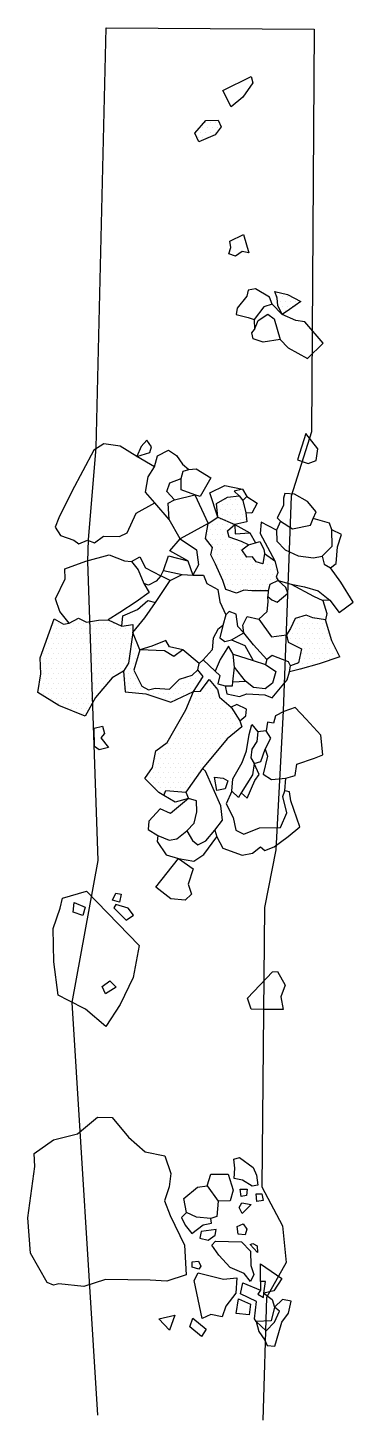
# Model space of a CAD drawing. Header units: metres. Extents: x 3.2 to 4.01, y -16.8 to -13.3.
import ezdxf

# ---------------------------------------------------------------- set-up
doc = ezdxf.new("R2010")
doc.units = ezdxf.units.M
doc.header["$LTSCALE"] = 25
doc.header["$MEASUREMENT"] = 0
doc.linetypes.add('STRICHPUNKTX2', pattern=[2, 1, -0.5, 0, -0.5])
doc.layers.get('0').update_dxf_attribs({"linetype": 'CONTINUOUS'})
for name, color, linetype in [('GRABUNGSGRENZE', 3, 'STRICHPUNKTX2'), ('STEINE', 4, 'CONTINUOUS'), ('STEINESCHRAFF', 4, 'CONTINUOUS')]:
    doc.layers.add(name, color=color, linetype=linetype)

# ---------------------------------------------------------------- blocks, each defined once
blk = doc.blocks.new('*X1')
at = {"color": 0}
for p, q in [((367.5, -1450), (367.5, -1450)), ((368.75, -1450), (368.75, -1450)), ((369.375, -1448.75), (369.375, -1448.75)), ((370, -1450), (370, -1450)), ((370.625, -1448.75), (370.625, -1448.75)), ((371.25, -1450), (371.25, -1450)), ((371.875, -1448.75), (371.875, -1448.75)), ((372.5, -1450), (372.5, -1450)), ((373.125, -1448.75), (373.125, -1448.75)), ((373.75, -1450), (373.75, -1450)), ((366.875, -1453.75), (366.875, -1453.75)), ((367.5, -1452.5), (367.5, -1452.5)), ((368.125, -1451.25), (368.125, -1451.25)), ((368.125, -1453.75), (368.125, -1453.75)), ((368.75, -1452.5), (368.75, -1452.5)), ((369.375, -1451.25), (369.375, -1451.25)), ((369.375, -1453.75), (369.375, -1453.75)), ((370, -1452.5), (370, -1452.5)), ((370.625, -1451.25), (370.625, -1451.25)), ((370.625, -1453.75), (370.625, -1453.75)), ((371.25, -1452.5), (371.25, -1452.5)), ((371.875, -1451.25), (371.875, -1451.25)), ((371.875, -1453.75), (371.875, -1453.75)), ((372.5, -1452.5), (372.5, -1452.5)), ((373.125, -1451.25), (373.125, -1451.25)), ((373.125, -1453.75), (373.125, -1453.75)), ((373.75, -1452.5), (373.75, -1452.5)), ((374.375, -1453.75), (374.375, -1453.75)), ((365, -1455), (365, -1455)), ((365, -1457.5), (365, -1457.5)), ((365.625, -1456.25), (365.625, -1456.25)), ((366.25, -1455), (366.25, -1455)), ((366.25, -1457.5), (366.25, -1457.5)), ((366.875, -1456.25), (366.875, -1456.25)), ((367.5, -1455), (367.5, -1455)), ((367.5, -1457.5), (367.5, -1457.5)), ((368.125, -1456.25), (368.125, -1456.25)), ((368.75, -1455), (368.75, -1455)), ((368.75, -1457.5), (368.75, -1457.5)), ((369.375, -1456.25), (369.375, -1456.25)), ((370, -1455), (370, -1455)), ((370, -1457.5), (370, -1457.5)), ((371.25, -1455), (371.25, -1455)), ((365.625, -1458.75), (365.625, -1458.75)), ((366.25, -1460), (366.25, -1460)), ((366.875, -1458.75), (366.875, -1458.75)), ((367.5, -1460), (367.5, -1460)), ((368.125, -1458.75), (368.125, -1458.75)), ((368.75, -1460), (368.75, -1460)), ((369.375, -1458.75), (369.375, -1458.75)), ((370, -1460), (370, -1460)), ((370.625, -1458.75), (370.625, -1458.75)), ((371.25, -1460), (371.25, -1460)), ((371.875, -1458.75), (371.875, -1458.75)), ((372.5, -1460), (372.5, -1460)), ((373.75, -1460), (373.75, -1460)), ((366.25, -1462.5), (366.25, -1462.5)), ((366.875, -1461.25), (366.875, -1461.25)), ((366.875, -1463.75), (366.875, -1463.75)), ((367.5, -1462.5), (367.5, -1462.5)), ((368.125, -1461.25), (368.125, -1461.25)), ((368.125, -1463.75), (368.125, -1463.75)), ((368.75, -1462.5), (368.75, -1462.5)), ((369.375, -1461.25), (369.375, -1461.25)), ((369.375, -1463.75), (369.375, -1463.75)), ((370, -1462.5), (370, -1462.5)), ((370.625, -1461.25), (370.625, -1461.25)), ((370.625, -1463.75), (370.625, -1463.75)), ((371.25, -1462.5), (371.25, -1462.5)), ((371.875, -1461.25), (371.875, -1461.25)), ((371.875, -1463.75), (371.875, -1463.75)), ((372.5, -1462.5), (372.5, -1462.5)), ((373.125, -1461.25), (373.125, -1461.25)), ((373.125, -1463.75), (373.125, -1463.75)), ((373.75, -1462.5), (373.75, -1462.5)), ((374.375, -1463.75), (374.375, -1463.75)), ((375.625, -1463.75), (375.625, -1463.75)), ((379.375, -1463.75), (379.375, -1463.75)), ((380.625, -1463.75), (380.625, -1463.75)), ((367.5, -1465), (367.5, -1465)), ((368.125, -1466.25), (368.125, -1466.25)), ((368.75, -1465), (368.75, -1465)), ((368.75, -1467.5), (368.75, -1467.5)), ((369.375, -1466.25), (369.375, -1466.25)), ((370, -1465), (370, -1465)), ((370, -1467.5), (370, -1467.5)), ((370.625, -1466.25), (370.625, -1466.25)), ((371.25, -1465), (371.25, -1465)), ((371.25, -1467.5), (371.25, -1467.5)), ((371.875, -1466.25), (371.875, -1466.25)), ((372.5, -1465), (372.5, -1465)), ((372.5, -1467.5), (372.5, -1467.5)), ((373.125, -1466.25), (373.125, -1466.25)), ((373.75, -1465), (373.75, -1465)), ((373.75, -1467.5), (373.75, -1467.5)), ((374.375, -1466.25), (374.375, -1466.25)), ((375, -1465), (375, -1465)), ((375, -1467.5), (375, -1467.5)), ((375.625, -1466.25), (375.625, -1466.25)), ((376.25, -1465), (376.25, -1465)), ((376.25, -1467.5), (376.25, -1467.5)), ((376.875, -1466.25), (376.875, -1466.25)), ((377.5, -1465), (377.5, -1465)), ((377.5, -1467.5), (377.5, -1467.5)), ((378.125, -1466.25), (378.125, -1466.25)), ((378.75, -1465), (378.75, -1465)), ((378.75, -1467.5), (378.75, -1467.5)), ((379.375, -1466.25), (379.375, -1466.25)), ((380, -1465), (380, -1465)), ((380, -1467.5), (380, -1467.5)), ((380.625, -1466.25), (380.625, -1466.25)), ((381.25, -1465), (381.25, -1465)), ((381.25, -1467.5), (381.25, -1467.5)), ((381.875, -1466.25), (381.875, -1466.25)), ((369.375, -1468.75), (369.375, -1468.75)), ((370, -1470), (370, -1470)), ((370.625, -1468.75), (370.625, -1468.75)), ((370.625, -1471.25), (370.625, -1471.25)), ((371.25, -1470), (371.25, -1470)), ((371.875, -1468.75), (371.875, -1468.75)), ((371.875, -1471.25), (371.875, -1471.25)), ((372.5, -1470), (372.5, -1470)), ((373.125, -1468.75), (373.125, -1468.75)), ((373.125, -1471.25), (373.125, -1471.25)), ((373.75, -1470), (373.75, -1470)), ((374.375, -1468.75), (374.375, -1468.75)), ((374.375, -1471.25), (374.375, -1471.25)), ((375, -1470), (375, -1470)), ((375.625, -1468.75), (375.625, -1468.75)), ((375.625, -1471.25), (375.625, -1471.25)), ((376.25, -1470), (376.25, -1470)), ((376.875, -1468.75), (376.875, -1468.75)), ((376.875, -1471.25), (376.875, -1471.25)), ((377.5, -1470), (377.5, -1470)), ((378.125, -1468.75), (378.125, -1468.75)), ((378.125, -1471.25), (378.125, -1471.25)), ((378.75, -1470), (378.75, -1470)), ((379.375, -1468.75), (379.375, -1468.75)), ((379.375, -1471.25), (379.375, -1471.25)), ((380, -1470), (380, -1470)), ((380.625, -1468.75), (380.625, -1468.75)), ((381.875, -1468.75), (381.875, -1468.75)), ((325.625, -1481.25), (325.625, -1481.25)), ((326.25, -1480), (326.25, -1480)), ((326.875, -1481.25), (326.875, -1481.25)), ((327.5, -1480), (327.5, -1480)), ((328.125, -1481.25), (328.125, -1481.25)), ((329.375, -1481.25), (329.375, -1481.25)), ((330, -1480), (330, -1480)), ((330.625, -1481.25), (330.625, -1481.25)), ((331.25, -1480), (331.25, -1480)), ((331.875, -1481.25), (331.875, -1481.25)), ((332.5, -1480), (332.5, -1480)), ((333.125, -1481.25), (333.125, -1481.25)), ((333.75, -1480), (333.75, -1480)), ((334.375, -1481.25), (334.375, -1481.25)), ((335, -1480), (335, -1480)), ((335.625, -1481.25), (335.625, -1481.25)), ((336.25, -1480), (336.25, -1480)), ((336.875, -1481.25), (336.875, -1481.25)), ((337.5, -1480), (337.5, -1480)), ((338.125, -1481.25), (338.125, -1481.25)), ((338.75, -1480), (338.75, -1480)), ((339.375, -1481.25), (339.375, -1481.25)), ((340, -1480), (340, -1480)), ((340.625, -1481.25), (340.625, -1481.25)), ((341.25, -1480), (341.25, -1480)), ((341.875, -1481.25), (341.875, -1481.25)), ((343.125, -1481.25), (343.125, -1481.25)), ((344.375, -1481.25), (344.375, -1481.25)), ((345.625, -1481.25), (345.625, -1481.25)), ((386.25, -1480), (386.25, -1480)), ((386.875, -1478.75), (386.875, -1478.75)), ((386.875, -1481.25), (386.875, -1481.25)), ((387.5, -1480), (387.5, -1480)), ((388.125, -1478.75), (388.125, -1478.75)), ((388.125, -1481.25), (388.125, -1481.25)), ((388.75, -1480), (388.75, -1480)), ((389.375, -1478.75), (389.375, -1478.75)), ((389.375, -1481.25), (389.375, -1481.25)), ((390, -1480), (390, -1480)), ((390.625, -1478.75), (390.625, -1478.75)), ((390.625, -1481.25), (390.625, -1481.25)), ((391.25, -1480), (391.25, -1480)), ((391.875, -1478.75), (391.875, -1478.75)), ((391.875, -1481.25), (391.875, -1481.25)), ((392.5, -1480), (392.5, -1480)), ((393.125, -1481.25), (393.125, -1481.25)), ((393.75, -1480), (393.75, -1480)), ((394.375, -1481.25), (394.375, -1481.25)), ((325, -1482.5), (325, -1482.5)), ((325, -1485), (325, -1485)), ((325.625, -1483.75), (325.625, -1483.75)), ((326.25, -1482.5), (326.25, -1482.5)), ((326.25, -1485), (326.25, -1485)), ((326.875, -1483.75), (326.875, -1483.75)), ((327.5, -1482.5), (327.5, -1482.5)), ((327.5, -1485), (327.5, -1485)), ((328.125, -1483.75), (328.125, -1483.75)), ((328.75, -1482.5), (328.75, -1482.5)), ((328.75, -1485), (328.75, -1485)), ((329.375, -1483.75), (329.375, -1483.75)), ((330, -1482.5), (330, -1482.5)), ((330, -1485), (330, -1485)), ((330.625, -1483.75), (330.625, -1483.75)), ((331.25, -1482.5), (331.25, -1482.5)), ((331.25, -1485), (331.25, -1485)), ((331.875, -1483.75), (331.875, -1483.75)), ((332.5, -1482.5), (332.5, -1482.5)), ((332.5, -1485), (332.5, -1485)), ((333.125, -1483.75), (333.125, -1483.75)), ((333.75, -1482.5), (333.75, -1482.5)), ((333.75, -1485), (333.75, -1485)), ((334.375, -1483.75), (334.375, -1483.75)), ((335, -1482.5), (335, -1482.5)), ((335, -1485), (335, -1485)), ((335.625, -1483.75), (335.625, -1483.75)), ((336.25, -1482.5), (336.25, -1482.5)), ((336.25, -1485), (336.25, -1485)), ((336.875, -1483.75), (336.875, -1483.75)), ((337.5, -1482.5), (337.5, -1482.5)), ((337.5, -1485), (337.5, -1485)), ((338.125, -1483.75), (338.125, -1483.75)), ((338.75, -1482.5), (338.75, -1482.5)), ((338.75, -1485), (338.75, -1485)), ((339.375, -1483.75), (339.375, -1483.75)), ((340, -1482.5), (340, -1482.5)), ((340, -1485), (340, -1485)), ((340.625, -1483.75), (340.625, -1483.75)), ((341.25, -1482.5), (341.25, -1482.5)), ((341.25, -1485), (341.25, -1485)), ((341.875, -1483.75), (341.875, -1483.75)), ((342.5, -1482.5), (342.5, -1482.5)), ((342.5, -1485), (342.5, -1485)), ((343.125, -1483.75), (343.125, -1483.75)), ((343.75, -1482.5), (343.75, -1482.5)), ((343.75, -1485), (343.75, -1485)), ((344.375, -1483.75), (344.375, -1483.75)), ((345, -1482.5), (345, -1482.5)), ((345, -1485), (345, -1485)), ((345.625, -1483.75), (345.625, -1483.75)), ((346.25, -1485), (346.25, -1485)), ((385, -1482.5), (385, -1482.5)), ((385.625, -1483.75), (385.625, -1483.75)), ((386.25, -1482.5), (386.25, -1482.5)), ((386.25, -1485), (386.25, -1485)), ((386.875, -1483.75), (386.875, -1483.75)), ((387.5, -1482.5), (387.5, -1482.5)), ((387.5, -1485), (387.5, -1485)), ((388.125, -1483.75), (388.125, -1483.75)), ((388.75, -1482.5), (388.75, -1482.5)), ((388.75, -1485), (388.75, -1485)), ((389.375, -1483.75), (389.375, -1483.75)), ((390, -1482.5), (390, -1482.5)), ((390, -1485), (390, -1485)), ((390.625, -1483.75), (390.625, -1483.75)), ((391.25, -1482.5), (391.25, -1482.5)), ((391.25, -1485), (391.25, -1485)), ((391.875, -1483.75), (391.875, -1483.75)), ((392.5, -1482.5), (392.5, -1482.5)), ((392.5, -1485), (392.5, -1485)), ((393.125, -1483.75), (393.125, -1483.75)), ((393.75, -1482.5), (393.75, -1482.5)), ((393.75, -1485), (393.75, -1485)), ((394.375, -1483.75), (394.375, -1483.75)), ((395, -1482.5), (395, -1482.5)), ((395, -1485), (395, -1485)), ((395.625, -1483.75), (395.625, -1483.75)), ((396.25, -1485), (396.25, -1485)), ((323.125, -1488.75), (323.125, -1488.75)), ((323.75, -1487.5), (323.75, -1487.5)), ((324.375, -1486.25), (324.375, -1486.25)), ((324.375, -1488.75), (324.375, -1488.75)), ((325, -1487.5), (325, -1487.5)), ((325.625, -1486.25), (325.625, -1486.25)), ((325.625, -1488.75), (325.625, -1488.75)), ((326.25, -1487.5), (326.25, -1487.5)), ((326.875, -1486.25), (326.875, -1486.25)), ((326.875, -1488.75), (326.875, -1488.75)), ((327.5, -1487.5), (327.5, -1487.5)), ((328.125, -1486.25), (328.125, -1486.25)), ((328.125, -1488.75), (328.125, -1488.75)), ((328.75, -1487.5), (328.75, -1487.5)), ((329.375, -1486.25), (329.375, -1486.25)), ((329.375, -1488.75), (329.375, -1488.75)), ((330, -1487.5), (330, -1487.5)), ((330.625, -1486.25), (330.625, -1486.25)), ((330.625, -1488.75), (330.625, -1488.75)), ((331.25, -1487.5), (331.25, -1487.5)), ((331.875, -1486.25), (331.875, -1486.25)), ((331.875, -1488.75), (331.875, -1488.75)), ((332.5, -1487.5), (332.5, -1487.5)), ((333.125, -1486.25), (333.125, -1486.25)), ((333.125, -1488.75), (333.125, -1488.75)), ((333.75, -1487.5), (333.75, -1487.5)), ((334.375, -1486.25), (334.375, -1486.25)), ((334.375, -1488.75), (334.375, -1488.75)), ((335, -1487.5), (335, -1487.5)), ((335.625, -1486.25), (335.625, -1486.25)), ((335.625, -1488.75), (335.625, -1488.75)), ((336.25, -1487.5), (336.25, -1487.5)), ((336.875, -1486.25), (336.875, -1486.25)), ((336.875, -1488.75), (336.875, -1488.75)), ((337.5, -1487.5), (337.5, -1487.5)), ((338.125, -1486.25), (338.125, -1486.25)), ((338.125, -1488.75), (338.125, -1488.75)), ((338.75, -1487.5), (338.75, -1487.5)), ((339.375, -1486.25), (339.375, -1486.25)), ((339.375, -1488.75), (339.375, -1488.75)), ((340, -1487.5), (340, -1487.5)), ((340.625, -1486.25), (340.625, -1486.25)), ((340.625, -1488.75), (340.625, -1488.75)), ((341.25, -1487.5), (341.25, -1487.5)), ((341.875, -1486.25), (341.875, -1486.25)), ((341.875, -1488.75), (341.875, -1488.75)), ((342.5, -1487.5), (342.5, -1487.5)), ((343.125, -1486.25), (343.125, -1486.25)), ((343.125, -1488.75), (343.125, -1488.75)), ((343.75, -1487.5), (343.75, -1487.5)), ((344.375, -1486.25), (344.375, -1486.25)), ((344.375, -1488.75), (344.375, -1488.75)), ((345, -1487.5), (345, -1487.5)), ((345.625, -1486.25), (345.625, -1486.25)), ((345.625, -1488.75), (345.625, -1488.75)), ((346.25, -1487.5), (346.25, -1487.5)), ((346.875, -1486.25), (346.875, -1486.25)), ((346.875, -1488.75), (346.875, -1488.75)), ((347.5, -1487.5), (347.5, -1487.5)), ((388.125, -1488.75), (388.125, -1488.75)), ((388.75, -1487.5), (388.75, -1487.5)), ((389.375, -1486.25), (389.375, -1486.25)), ((389.375, -1488.75), (389.375, -1488.75)), ((390, -1487.5), (390, -1487.5)), ((390.625, -1486.25), (390.625, -1486.25)), ((390.625, -1488.75), (390.625, -1488.75)), ((391.25, -1487.5), (391.25, -1487.5)), ((391.875, -1486.25), (391.875, -1486.25)), ((391.875, -1488.75), (391.875, -1488.75)), ((392.5, -1487.5), (392.5, -1487.5)), ((393.125, -1486.25), (393.125, -1486.25)), ((393.125, -1488.75), (393.125, -1488.75)), ((393.75, -1487.5), (393.75, -1487.5)), ((394.375, -1486.25), (394.375, -1486.25)), ((394.375, -1488.75), (394.375, -1488.75)), ((395, -1487.5), (395, -1487.5)), ((395.625, -1486.25), (395.625, -1486.25)), ((395.625, -1488.75), (395.625, -1488.75)), ((396.25, -1487.5), (396.25, -1487.5)), ((396.875, -1486.25), (396.875, -1486.25)), ((397.5, -1487.5), (397.5, -1487.5)), ((323.125, -1491.25), (323.125, -1491.25)), ((323.75, -1490), (323.75, -1490)), ((323.75, -1492.5), (323.75, -1492.5)), ((324.375, -1491.25), (324.375, -1491.25)), ((325, -1490), (325, -1490)), ((325, -1492.5), (325, -1492.5)), ((325.625, -1491.25), (325.625, -1491.25)), ((326.25, -1490), (326.25, -1490)), ((326.25, -1492.5), (326.25, -1492.5)), ((326.875, -1491.25), (326.875, -1491.25)), ((327.5, -1490), (327.5, -1490)), ((327.5, -1492.5), (327.5, -1492.5)), ((328.125, -1491.25), (328.125, -1491.25)), ((328.75, -1490), (328.75, -1490)), ((328.75, -1492.5), (328.75, -1492.5)), ((329.375, -1491.25), (329.375, -1491.25)), ((330, -1490), (330, -1490)), ((330, -1492.5), (330, -1492.5)), ((330.625, -1491.25), (330.625, -1491.25)), ((331.25, -1490), (331.25, -1490)), ((331.25, -1492.5), (331.25, -1492.5)), ((331.875, -1491.25), (331.875, -1491.25)), ((332.5, -1490), (332.5, -1490)), ((332.5, -1492.5), (332.5, -1492.5)), ((333.125, -1491.25), (333.125, -1491.25)), ((333.75, -1490), (333.75, -1490)), ((333.75, -1492.5), (333.75, -1492.5)), ((334.375, -1491.25), (334.375, -1491.25)), ((335, -1490), (335, -1490)), ((335, -1492.5), (335, -1492.5)), ((335.625, -1491.25), (335.625, -1491.25)), ((336.25, -1490), (336.25, -1490)), ((336.25, -1492.5), (336.25, -1492.5)), ((336.875, -1491.25), (336.875, -1491.25)), ((337.5, -1490), (337.5, -1490)), ((337.5, -1492.5), (337.5, -1492.5)), ((338.125, -1491.25), (338.125, -1491.25)), ((338.75, -1490), (338.75, -1490)), ((338.75, -1492.5), (338.75, -1492.5)), ((339.375, -1491.25), (339.375, -1491.25)), ((340, -1490), (340, -1490)), ((340, -1492.5), (340, -1492.5)), ((340.625, -1491.25), (340.625, -1491.25)), ((341.25, -1490), (341.25, -1490)), ((341.25, -1492.5), (341.25, -1492.5)), ((341.875, -1491.25), (341.875, -1491.25)), ((342.5, -1490), (342.5, -1490)), ((342.5, -1492.5), (342.5, -1492.5)), ((343.125, -1491.25), (343.125, -1491.25)), ((343.75, -1490), (343.75, -1490)), ((344.375, -1491.25), (344.375, -1491.25)), ((345, -1490), (345, -1490)), ((345, -1492.5), (345, -1492.5)), ((345.625, -1491.25), (345.625, -1491.25)), ((346.25, -1490), (346.25, -1490)), ((346.25, -1492.5), (346.25, -1492.5)), ((362.5, -1492.5), (362.5, -1492.5)), ((386.875, -1491.25), (386.875, -1491.25)), ((387.5, -1490), (387.5, -1490)), ((388.125, -1491.25), (388.125, -1491.25)), ((388.75, -1490), (388.75, -1490)), ((390, -1490), (390, -1490)), ((391.25, -1490), (391.25, -1490)), ((392.5, -1490), (392.5, -1490)), ((323.125, -1493.75), (323.125, -1493.75)), ((323.75, -1495), (323.75, -1495)), ((324.375, -1493.75), (324.375, -1493.75)), ((325, -1495), (325, -1495)), ((325.625, -1493.75), (325.625, -1493.75)), ((326.25, -1495), (326.25, -1495)), ((326.875, -1493.75), (326.875, -1493.75)), ((327.5, -1495), (327.5, -1495)), ((328.125, -1493.75), (328.125, -1493.75)), ((328.75, -1495), (328.75, -1495)), ((329.375, -1493.75), (329.375, -1493.75)), ((330, -1495), (330, -1495)), ((330.625, -1493.75), (330.625, -1493.75)), ((331.25, -1495), (331.25, -1495)), ((331.875, -1493.75), (331.875, -1493.75)), ((332.5, -1495), (332.5, -1495)), ((333.125, -1493.75), (333.125, -1493.75)), ((333.75, -1495), (333.75, -1495)), ((334.375, -1493.75), (334.375, -1493.75)), ((335, -1495), (335, -1495)), ((335.625, -1493.75), (335.625, -1493.75)), ((336.25, -1495), (336.25, -1495)), ((336.875, -1493.75), (336.875, -1493.75)), ((337.5, -1495), (337.5, -1495)), ((338.125, -1493.75), (338.125, -1493.75)), ((338.75, -1495), (338.75, -1495)), ((339.375, -1493.75), (339.375, -1493.75)), ((340.625, -1493.75), (340.625, -1493.75)), ((344.375, -1493.75), (344.375, -1493.75)), ((345, -1495), (345, -1495)), ((345.625, -1493.75), (345.625, -1493.75)), ((346.25, -1495), (346.25, -1495)), ((346.875, -1493.75), (346.875, -1493.75)), ((347.5, -1495), (347.5, -1495)), ((357.5, -1495), (357.5, -1495)), ((358.75, -1495), (358.75, -1495)), ((359.375, -1493.75), (359.375, -1493.75)), ((360, -1495), (360, -1495)), ((360.625, -1493.75), (360.625, -1493.75)), ((361.25, -1495), (361.25, -1495)), ((361.875, -1493.75), (361.875, -1493.75)), ((362.5, -1495), (362.5, -1495)), ((363.125, -1493.75), (363.125, -1493.75)), ((365, -1495), (365, -1495)), ((323.125, -1496.25), (323.125, -1496.25)), ((323.75, -1497.5), (323.75, -1497.5)), ((324.375, -1496.25), (324.375, -1496.25)), ((325, -1497.5), (325, -1497.5)), ((325.625, -1496.25), (325.625, -1496.25)), ((325.625, -1498.75), (325.625, -1498.75)), ((326.25, -1497.5), (326.25, -1497.5)), ((326.875, -1496.25), (326.875, -1496.25)), ((326.875, -1498.75), (326.875, -1498.75)), ((327.5, -1497.5), (327.5, -1497.5)), ((328.125, -1496.25), (328.125, -1496.25)), ((328.125, -1498.75), (328.125, -1498.75)), ((328.75, -1497.5), (328.75, -1497.5)), ((329.375, -1496.25), (329.375, -1496.25)), ((329.375, -1498.75), (329.375, -1498.75)), ((330, -1497.5), (330, -1497.5)), ((330.625, -1496.25), (330.625, -1496.25)), ((330.625, -1498.75), (330.625, -1498.75)), ((331.25, -1497.5), (331.25, -1497.5)), ((331.875, -1496.25), (331.875, -1496.25)), ((331.875, -1498.75), (331.875, -1498.75)), ((332.5, -1497.5), (332.5, -1497.5)), ((333.125, -1496.25), (333.125, -1496.25)), ((333.125, -1498.75), (333.125, -1498.75)), ((333.75, -1497.5), (333.75, -1497.5)), ((334.375, -1496.25), (334.375, -1496.25)), ((334.375, -1498.75), (334.375, -1498.75)), ((335, -1497.5), (335, -1497.5)), ((335.625, -1496.25), (335.625, -1496.25)), ((335.625, -1498.75), (335.625, -1498.75)), ((336.25, -1497.5), (336.25, -1497.5)), ((336.875, -1496.25), (336.875, -1496.25)), ((337.5, -1497.5), (337.5, -1497.5)), ((338.125, -1496.25), (338.125, -1496.25)), ((344.375, -1496.25), (344.375, -1496.25)), ((345.625, -1496.25), (345.625, -1496.25)), ((346.875, -1496.25), (346.875, -1496.25)), ((348.125, -1496.25), (348.125, -1496.25)), ((348.75, -1497.5), (348.75, -1497.5)), ((349.375, -1496.25), (349.375, -1496.25)), ((350, -1497.5), (350, -1497.5)), ((351.25, -1497.5), (351.25, -1497.5)), ((351.875, -1496.25), (351.875, -1496.25)), ((352.5, -1497.5), (352.5, -1497.5)), ((353.125, -1498.75), (353.125, -1498.75)), ((353.75, -1497.5), (353.75, -1497.5)), ((354.375, -1498.75), (354.375, -1498.75)), ((355, -1497.5), (355, -1497.5)), ((355.625, -1496.25), (355.625, -1496.25)), ((355.625, -1498.75), (355.625, -1498.75)), ((356.25, -1497.5), (356.25, -1497.5)), ((356.875, -1496.25), (356.875, -1496.25)), ((356.875, -1498.75), (356.875, -1498.75)), ((357.5, -1497.5), (357.5, -1497.5)), ((358.125, -1496.25), (358.125, -1496.25)), ((358.75, -1497.5), (358.75, -1497.5)), ((359.375, -1496.25), (359.375, -1496.25)), ((360, -1497.5), (360, -1497.5)), ((360.625, -1496.25), (360.625, -1496.25)), ((360.625, -1498.75), (360.625, -1498.75)), ((361.25, -1497.5), (361.25, -1497.5)), ((361.875, -1498.75), (361.875, -1498.75)), ((362.5, -1497.5), (362.5, -1497.5)), ((363.125, -1498.75), (363.125, -1498.75)), ((363.75, -1497.5), (363.75, -1497.5)), ((364.375, -1496.25), (364.375, -1496.25)), ((364.375, -1498.75), (364.375, -1498.75)), ((365, -1497.5), (365, -1497.5)), ((365.625, -1496.25), (365.625, -1496.25)), ((365.625, -1498.75), (365.625, -1498.75)), ((366.25, -1497.5), (366.25, -1497.5)), ((366.875, -1496.25), (366.875, -1496.25)), ((366.875, -1498.75), (366.875, -1498.75)), ((367.5, -1497.5), (367.5, -1497.5)), ((368.125, -1498.75), (368.125, -1498.75)), ((327.5, -1500), (327.5, -1500)), ((328.75, -1500), (328.75, -1500)), ((329.375, -1501.25), (329.375, -1501.25)), ((330, -1500), (330, -1500)), ((330.625, -1501.25), (330.625, -1501.25)), ((331.25, -1500), (331.25, -1500)), ((331.875, -1501.25), (331.875, -1501.25)), ((332.5, -1500), (332.5, -1500)), ((332.5, -1502.5), (332.5, -1502.5)), ((333.125, -1501.25), (333.125, -1501.25)), ((333.75, -1500), (333.75, -1500)), ((333.75, -1502.5), (333.75, -1502.5)), ((334.375, -1501.25), (334.375, -1501.25)), ((335, -1500), (335, -1500)), ((360, -1502.5), (360, -1502.5)), ((360.625, -1501.25), (360.625, -1501.25)), ((361.25, -1500), (361.25, -1500)), ((361.25, -1502.5), (361.25, -1502.5)), ((361.875, -1501.25), (361.875, -1501.25)), ((362.5, -1500), (362.5, -1500)), ((362.5, -1502.5), (362.5, -1502.5)), ((363.125, -1501.25), (363.125, -1501.25)), ((363.75, -1500), (363.75, -1500)), ((363.75, -1502.5), (363.75, -1502.5)), ((364.375, -1501.25), (364.375, -1501.25)), ((365, -1500), (365, -1500)), ((365, -1502.5), (365, -1502.5)), ((365.625, -1501.25), (365.625, -1501.25)), ((366.25, -1500), (366.25, -1500)), ((366.25, -1502.5), (366.25, -1502.5)), ((366.875, -1501.25), (366.875, -1501.25)), ((367.5, -1500), (367.5, -1500)), ((367.5, -1502.5), (367.5, -1502.5)), ((368.125, -1501.25), (368.125, -1501.25)), ((368.75, -1500), (368.75, -1500)), ((368.75, -1502.5), (368.75, -1502.5)), ((369.375, -1501.25), (369.375, -1501.25)), ((370, -1502.5), (370, -1502.5)), ((370.625, -1501.25), (370.625, -1501.25)), ((371.25, -1502.5), (371.25, -1502.5)), ((356.875, -1506.25), (356.875, -1506.25)), ((358.125, -1506.25), (358.125, -1506.25)), ((358.75, -1505), (358.75, -1505)), ((359.375, -1503.75), (359.375, -1503.75)), ((359.375, -1506.25), (359.375, -1506.25)), ((360, -1505), (360, -1505)), ((360.625, -1503.75), (360.625, -1503.75)), ((360.625, -1506.25), (360.625, -1506.25)), ((361.25, -1505), (361.25, -1505)), ((361.875, -1503.75), (361.875, -1503.75)), ((361.875, -1506.25), (361.875, -1506.25)), ((362.5, -1505), (362.5, -1505)), ((363.125, -1503.75), (363.125, -1503.75)), ((363.125, -1506.25), (363.125, -1506.25)), ((363.75, -1505), (363.75, -1505)), ((364.375, -1503.75), (364.375, -1503.75)), ((364.375, -1506.25), (364.375, -1506.25)), ((365, -1505), (365, -1505)), ((365.625, -1503.75), (365.625, -1503.75)), ((365.625, -1506.25), (365.625, -1506.25)), ((366.25, -1505), (366.25, -1505)), ((366.875, -1503.75), (366.875, -1503.75)), ((366.875, -1506.25), (366.875, -1506.25)), ((367.5, -1505), (367.5, -1505)), ((368.125, -1503.75), (368.125, -1503.75)), ((368.125, -1506.25), (368.125, -1506.25)), ((368.75, -1505), (368.75, -1505)), ((369.375, -1503.75), (369.375, -1503.75)), ((369.375, -1506.25), (369.375, -1506.25)), ((370, -1505), (370, -1505)), ((370.625, -1503.75), (370.625, -1503.75)), ((370.625, -1506.25), (370.625, -1506.25)), ((371.25, -1505), (371.25, -1505)), ((371.875, -1503.75), (371.875, -1503.75)), ((371.875, -1506.25), (371.875, -1506.25)), ((372.5, -1505), (372.5, -1505)), ((355, -1510), (355, -1510)), ((355.625, -1508.75), (355.625, -1508.75)), ((356.25, -1507.5), (356.25, -1507.5)), ((356.25, -1510), (356.25, -1510)), ((356.875, -1508.75), (356.875, -1508.75)), ((357.5, -1507.5), (357.5, -1507.5)), ((357.5, -1510), (357.5, -1510)), ((358.125, -1508.75), (358.125, -1508.75)), ((358.75, -1507.5), (358.75, -1507.5)), ((358.75, -1510), (358.75, -1510)), ((359.375, -1508.75), (359.375, -1508.75)), ((360, -1507.5), (360, -1507.5)), ((360, -1510), (360, -1510)), ((360.625, -1508.75), (360.625, -1508.75)), ((361.25, -1507.5), (361.25, -1507.5)), ((361.25, -1510), (361.25, -1510)), ((361.875, -1508.75), (361.875, -1508.75)), ((362.5, -1507.5), (362.5, -1507.5)), ((362.5, -1510), (362.5, -1510)), ((363.125, -1508.75), (363.125, -1508.75)), ((363.75, -1507.5), (363.75, -1507.5)), ((363.75, -1510), (363.75, -1510)), ((364.375, -1508.75), (364.375, -1508.75)), ((365, -1507.5), (365, -1507.5)), ((365, -1510), (365, -1510)), ((365.625, -1508.75), (365.625, -1508.75)), ((366.25, -1507.5), (366.25, -1507.5)), ((366.25, -1510), (366.25, -1510)), ((366.875, -1508.75), (366.875, -1508.75)), ((367.5, -1507.5), (367.5, -1507.5)), ((367.5, -1510), (367.5, -1510)), ((368.125, -1508.75), (368.125, -1508.75)), ((368.75, -1507.5), (368.75, -1507.5)), ((368.75, -1510), (368.75, -1510)), ((369.375, -1508.75), (369.375, -1508.75)), ((370, -1507.5), (370, -1507.5)), ((371.25, -1507.5), (371.25, -1507.5)), ((352.5, -1512.5), (352.5, -1512.5)), ((353.125, -1511.25), (353.125, -1511.25)), ((353.75, -1512.5), (353.75, -1512.5)), ((354.375, -1511.25), (354.375, -1511.25)), ((355, -1512.5), (355, -1512.5)), ((355.625, -1511.25), (355.625, -1511.25)), ((356.25, -1512.5), (356.25, -1512.5)), ((356.875, -1511.25), (356.875, -1511.25)), ((357.5, -1512.5), (357.5, -1512.5)), ((358.125, -1511.25), (358.125, -1511.25)), ((358.75, -1512.5), (358.75, -1512.5)), ((359.375, -1511.25), (359.375, -1511.25)), ((360, -1512.5), (360, -1512.5)), ((360.625, -1511.25), (360.625, -1511.25)), ((361.25, -1512.5), (361.25, -1512.5)), ((361.875, -1511.25), (361.875, -1511.25)), ((362.5, -1512.5), (362.5, -1512.5)), ((363.125, -1511.25), (363.125, -1511.25)), ((363.75, -1512.5), (363.75, -1512.5)), ((364.375, -1511.25), (364.375, -1511.25)), ((365, -1512.5), (365, -1512.5)), ((365.625, -1511.25), (365.625, -1511.25)), ((366.25, -1512.5), (366.25, -1512.5)), ((366.875, -1511.25), (366.875, -1511.25)), ((351.875, -1513.75), (351.875, -1513.75)), ((351.875, -1516.25), (351.875, -1516.25)), ((352.5, -1515), (352.5, -1515)), ((353.125, -1513.75), (353.125, -1513.75)), ((353.125, -1516.25), (353.125, -1516.25)), ((353.75, -1515), (353.75, -1515)), ((354.375, -1513.75), (354.375, -1513.75)), ((354.375, -1516.25), (354.375, -1516.25)), ((355, -1515), (355, -1515)), ((355.625, -1513.75), (355.625, -1513.75)), ((355.625, -1516.25), (355.625, -1516.25)), ((356.25, -1515), (356.25, -1515)), ((356.875, -1513.75), (356.875, -1513.75)), ((356.875, -1516.25), (356.875, -1516.25)), ((357.5, -1515), (357.5, -1515)), ((358.125, -1513.75), (358.125, -1513.75)), ((358.125, -1516.25), (358.125, -1516.25)), ((358.75, -1515), (358.75, -1515)), ((359.375, -1513.75), (359.375, -1513.75)), ((359.375, -1516.25), (359.375, -1516.25)), ((360, -1515), (360, -1515)), ((360.625, -1513.75), (360.625, -1513.75)), ((360.625, -1516.25), (360.625, -1516.25)), ((361.25, -1515), (361.25, -1515)), ((361.875, -1513.75), (361.875, -1513.75)), ((361.875, -1516.25), (361.875, -1516.25)), ((362.5, -1515), (362.5, -1515)), ((363.125, -1513.75), (363.125, -1513.75)), ((363.125, -1516.25), (363.125, -1516.25)), ((363.75, -1515), (363.75, -1515)), ((364.375, -1513.75), (364.375, -1513.75)), ((365.625, -1513.75), (365.625, -1513.75)), ((349.375, -1518.75), (349.375, -1518.75)), ((350.625, -1518.75), (350.625, -1518.75)), ((351.25, -1517.5), (351.25, -1517.5)), ((351.25, -1520), (351.25, -1520)), ((351.875, -1518.75), (351.875, -1518.75)), ((352.5, -1517.5), (352.5, -1517.5)), ((352.5, -1520), (352.5, -1520)), ((353.125, -1518.75), (353.125, -1518.75)), ((353.75, -1517.5), (353.75, -1517.5)), ((353.75, -1520), (353.75, -1520)), ((354.375, -1518.75), (354.375, -1518.75)), ((355, -1517.5), (355, -1517.5)), ((355, -1520), (355, -1520)), ((355.625, -1518.75), (355.625, -1518.75)), ((356.25, -1517.5), (356.25, -1517.5)), ((356.25, -1520), (356.25, -1520)), ((356.875, -1518.75), (356.875, -1518.75)), ((357.5, -1517.5), (357.5, -1517.5)), ((357.5, -1520), (357.5, -1520)), ((358.125, -1518.75), (358.125, -1518.75)), ((358.75, -1517.5), (358.75, -1517.5)), ((358.75, -1520), (358.75, -1520)), ((359.375, -1518.75), (359.375, -1518.75)), ((360, -1517.5), (360, -1517.5)), ((360, -1520), (360, -1520)), ((360.625, -1518.75), (360.625, -1518.75)), ((361.25, -1517.5), (361.25, -1517.5)), ((361.875, -1518.75), (361.875, -1518.75)), ((362.5, -1517.5), (362.5, -1517.5)), ((351.875, -1521.25), (351.875, -1521.25)), ((353.125, -1521.25), (353.125, -1521.25)), ((353.75, -1522.5), (353.75, -1522.5)), ((354.375, -1521.25), (354.375, -1521.25)), ((355.625, -1521.25), (355.625, -1521.25)), ((356.875, -1521.25), (356.875, -1521.25)), ((358.125, -1521.25), (358.125, -1521.25)), ((359.375, -1521.25), (359.375, -1521.25))]:
    blk.add_line(p, q, dxfattribs=at)
blk = doc.blocks.new('*X2')
at = {"color": 0}
for p, q in [((363.75, -1355), (363.75, -1355)), ((364.375, -1353.75), (364.375, -1353.75)), ((365, -1355), (365, -1355)), ((365.625, -1353.75), (365.625, -1353.75)), ((366.25, -1355), (366.25, -1355)), ((366.875, -1353.75), (366.875, -1353.75)), ((367.5, -1355), (367.5, -1355)), ((362.5, -1357.5), (362.5, -1357.5)), ((363.125, -1356.25), (363.125, -1356.25)), ((363.75, -1357.5), (363.75, -1357.5)), ((364.375, -1356.25), (364.375, -1356.25)), ((365, -1357.5), (365, -1357.5)), ((365.625, -1356.25), (365.625, -1356.25)), ((366.875, -1356.25), (366.875, -1356.25)), ((382.5, -1397.5), (382.5, -1397.5)), ((383.75, -1397.5), (383.75, -1397.5)), ((385, -1397.5), (385, -1397.5)), ((383.125, -1398.75), (383.125, -1398.75)), ((383.75, -1400), (383.75, -1400)), ((384.375, -1398.75), (384.375, -1398.75)), ((384.375, -1401.25), (384.375, -1401.25)), ((385, -1400), (385, -1400)), ((385.625, -1398.75), (385.625, -1398.75)), ((386.25, -1400), (386.25, -1400)), ((386.875, -1398.75), (386.875, -1398.75)), ((388.125, -1398.75), (388.125, -1398.75))]:
    blk.add_line(p, q, dxfattribs=at)

msp = doc.modelspace()

# ---------------------------------------------------------------- linework, layer by layer
at = {"layer": 'GRABUNGSGRENZE', "flags": 128}
msp.add_lwpolyline([(3.3733, -16.791), (3.309, -15.7524), (3.3738, -15.3952), (3.348, -14.6428), (3.3502, -14.5874), (3.3695, -14.3567), (3.3942, -13.3), (3.9172, -13.3032), (3.9099, -14.3162), (3.8587, -14.4787), (3.8387, -15.0185), (3.8207, -15.3687), (3.7924, -15.5135), (3.7853, -16.2165), (3.8369, -16.3147), (3.8464, -16.4067), (3.7974, -16.4946), (3.7876, -16.8036)], dxfattribs=at)
at = {"layer": 'STEINE'}
for points in [[(3.6871, -13.4577), (3.7589, -13.4223), (3.7629, -13.438), (3.7374, -13.4746), (3.7079, -13.4984), (3.6871, -13.4577)], [(3.6167, -13.5653), (3.6443, -13.5333), (3.6758, -13.5324), (3.6834, -13.5492), (3.6681, -13.5695), (3.6274, -13.5867), (3.6167, -13.5653)], [(3.7025, -13.8684), (3.7071, -13.8527), (3.7046, -13.8364), (3.7392, -13.8202), (3.7528, -13.866), (3.7361, -13.8629), (3.7193, -13.8746), (3.7025, -13.8684)], [(3.811, -13.9952), (3.8044, -13.9779), (3.7694, -13.9565), (3.7511, -13.96), (3.748, -13.9753), (3.7235, -14.0057), (3.7205, -14.021), (3.7509, -14.0292), (3.7657, -14.0343)], [(3.8252, -13.9983), (3.8237, -13.98), (3.8182, -13.9637), (3.8502, -13.9709), (3.8837, -13.9883), (3.8552, -14.0086), (3.8364, -14.0212), (3.8252, -13.9983)], [(3.9394, -14.0936), (3.8932, -14.0396), (3.8709, -14.0365), (3.8364, -14.0212), (3.811, -13.9952), (3.7901, -14.0018), (3.7657, -14.0343), (3.7666, -14.0592), (3.7763, -14.0363), (3.8008, -14.0201), (3.8165, -14.0324), (3.8316, -14.0842), (3.7889, -14.0908), (3.7635, -14.0826), (3.7605, -14.0678), (3.7666, -14.0592)], [(3.8316, -14.0842), (3.8519, -14.1056), (3.8997, -14.1317), (3.9394, -14.0936)], [(3.8747, -14.3873), (3.9016, -14.396), (3.9215, -14.3889), (3.9261, -14.3594), (3.8957, -14.3207), (3.8747, -14.3873)], [(3.5158, -14.4048), (3.4716, -14.3783), (3.429, -14.3528), (3.3883, -14.3466), (3.3629, -14.3628), (3.3083, -14.4664), (3.2756, -14.5329), (3.2659, -14.5567), (3.2796, -14.5776), (3.3131, -14.5894), (3.3258, -14.5986), (3.3471, -14.5895), (3.3649, -14.5956), (3.3878, -14.5789), (3.428, -14.58), (3.4468, -14.5704), (3.4698, -14.5216), (3.5161, -14.4953)], [(3.4716, -14.3783), (3.5037, -14.3687), (3.5083, -14.3545), (3.4961, -14.3377), (3.4818, -14.3539), (3.4716, -14.3783)], [(3.5526, -14.537), (3.5161, -14.4953), (3.4933, -14.4683), (3.4995, -14.4297), (3.5158, -14.4048), (3.523, -14.3769), (3.551, -14.3627), (3.5713, -14.3765), (3.5859, -14.3983), (3.6017, -14.4116)], [(3.5659, -14.4878), (3.5467, -14.4669), (3.5538, -14.445), (3.5823, -14.4339)], [(3.6168, -14.4752), (3.5823, -14.4624), (3.5823, -14.4339), (3.5874, -14.4156), (3.6017, -14.4116), (3.6205, -14.4101), (3.6575, -14.4326), (3.6305, -14.4793), (3.6168, -14.4752)], [(3.6746, -14.5312), (3.6544, -14.4697), (3.6926, -14.452), (3.7368, -14.4612), (3.7474, -14.4795), (3.7738, -14.4964), (3.76, -14.5212), (3.7453, -14.5202)], [(3.7368, -14.4612), (3.7159, -14.4657), (3.7281, -14.478)], [(3.5799, -14.5859), (3.5526, -14.537), (3.5502, -14.4959), (3.5659, -14.4878), (3.6168, -14.4752), (3.6502, -14.5469), (3.5799, -14.5859)], [(3.6746, -14.5312), (3.6711, -14.4966), (3.6991, -14.4814), (3.7281, -14.478), (3.7377, -14.4897), (3.7453, -14.5202), (3.7473, -14.5431), (3.7178, -14.5501)], [(3.7474, -14.4795), (3.7377, -14.4897)], [(3.8394, -14.4838), (3.8399, -14.5021), (3.8235, -14.5326), (3.8322, -14.5412), (3.8626, -14.5606), (3.9079, -14.5515), (3.9145, -14.5348), (3.9217, -14.5175), (3.8999, -14.4921), (3.8674, -14.4732), (3.8435, -14.4721), (3.8394, -14.4838)], [(3.8013, -14.717), (3.7606, -14.7169), (3.7398, -14.7154), (3.722, -14.7224), (3.6951, -14.7137), (3.6875, -14.6903), (3.6688, -14.6496), (3.6576, -14.6257), (3.6612, -14.6074), (3.644, -14.585), (3.6502, -14.5469), (3.6746, -14.5312), (3.7178, -14.5501), (3.7553, -14.571), (3.7695, -14.5955), (3.7807, -14.5924), (3.7908, -14.6118), (3.7918, -14.6225), (3.8177, -14.6408)], [(3.8322, -14.5412), (3.822, -14.5641), (3.8229, -14.592), (3.8437, -14.6134), (3.8767, -14.6282), (3.9153, -14.6339), (3.9372, -14.6294), (3.9622, -14.604), (3.9612, -14.5628), (3.9552, -14.5461), (3.9145, -14.5348)], [(3.7517, -14.601), (3.7345, -14.5923), (3.7035, -14.5816), (3.6989, -14.5653), (3.7178, -14.5501)], [(3.7178, -14.5501), (3.7187, -14.5735), (3.7553, -14.571)], [(3.822, -14.5641), (3.7834, -14.5436), (3.7808, -14.5726), (3.8177, -14.6408), (3.8258, -14.6703), (3.8217, -14.6825), (3.8262, -14.6906)], [(3.9372, -14.6294), (3.9422, -14.6497), (3.958, -14.6584), (3.9722, -14.6483), (3.9759, -14.6056), (3.9856, -14.5746), (3.9612, -14.5628)], [(3.5991, -14.6413), (3.5545, -14.6158), (3.5799, -14.5859), (3.6216, -14.6134), (3.6261, -14.6516), (3.6123, -14.6775)], [(3.7918, -14.6225), (3.7877, -14.6489), (3.7715, -14.6438), (3.7618, -14.6315), (3.7476, -14.632), (3.7354, -14.6137), (3.7517, -14.601), (3.7695, -14.5955)], [(3.3014, -14.7978), (3.2781, -14.7687), (3.2665, -14.7372), (3.291, -14.6869), (3.29, -14.661), (3.3435, -14.6423), (3.402, -14.6262), (3.4405, -14.6415), (3.4578, -14.6426), (3.4746, -14.664), (3.4892, -14.698), (3.5024, -14.7209), (3.4693, -14.7443), (3.4286, -14.7716), (3.3991, -14.7893)], [(3.4578, -14.6426), (3.4787, -14.6314), (3.4934, -14.6589), (3.5315, -14.6788), (3.5197, -14.6925), (3.5009, -14.7026), (3.4892, -14.698)], [(3.5381, -14.6656), (3.5509, -14.6285), (3.5991, -14.6413), (3.6123, -14.6775), (3.6123, -14.6775)], [(3.461, -14.8215), (3.4916, -14.7845), (3.5181, -14.7459), (3.5553, -14.6911), (3.5848, -14.6754), (3.6123, -14.6775), (3.6392, -14.677), (3.6473, -14.6979), (3.6747, -14.7137), (3.6802, -14.7442), (3.6949, -14.7773), (3.6877, -14.8037), (3.675, -14.8138), (3.6628, -14.8357), (3.6607, -14.8651), (3.6382, -14.8905), (3.6276, -14.8996), (3.5865, -14.865), (3.5534, -14.8573), (3.5438, -14.8415), (3.5087, -14.8562), (3.4787, -14.8653), (3.461, -14.8215)], [(3.5553, -14.6911), (3.5315, -14.6788), (3.5381, -14.6656), (3.5848, -14.6754)], [(3.9563, -14.7402), (3.9796, -14.7713), (4.0147, -14.7454), (3.9838, -14.6951), (3.958, -14.6584)], [(3.7777, -14.7881), (3.7991, -14.7689), (3.8012, -14.7445), (3.8007, -14.7313), (3.8109, -14.7394), (3.8241, -14.7455), (3.8506, -14.7227), (3.8455, -14.708), (3.8262, -14.6906), (3.8054, -14.7008), (3.8013, -14.717), (3.8007, -14.7313)], [(3.8262, -14.6906), (3.8593, -14.6999), (3.9151, -14.73), (3.939, -14.7407), (3.9486, -14.7738), (3.9455, -14.79)], [(3.8593, -14.6999), (3.8923, -14.7065), (3.9273, -14.7168), (3.9563, -14.7402), (3.939, -14.7407)], [(3.4336, -14.8052), (3.4362, -14.7793), (3.4733, -14.7636), (3.4988, -14.7408), (3.5181, -14.7459)], [(3.6877, -14.8037), (3.68, -14.8352), (3.6927, -14.8444), (3.709, -14.8403), (3.7401, -14.8221), (3.7248, -14.8068), (3.7208, -14.7758), (3.7036, -14.7687), (3.6949, -14.7773)], [(3.7401, -14.8221), (3.7376, -14.8033), (3.7483, -14.781), (3.7777, -14.7881), (3.8097, -14.8324), (3.8473, -14.8274), (3.8513, -14.8457), (3.8853, -14.8626), (3.8771, -14.8981), (3.8578, -14.9057)], [(3.9814, -14.8826), (3.9616, -14.8424), (3.9455, -14.79), (3.9135, -14.7844), (3.8967, -14.7782), (3.8687, -14.7863), (3.857, -14.8117), (3.8473, -14.8274)], [(3.4379, -14.919), (3.4089, -14.9358), (3.3671, -14.9855), (3.3411, -15.0317), (3.2751, -15.0056), (3.2228, -14.9725), (3.23, -14.9252), (3.228, -14.8855), (3.2633, -14.7875), (3.2867, -14.8003), (3.3014, -14.7978), (3.3248, -14.7856), (3.3446, -14.7958), (3.3747, -14.7908), (3.3991, -14.7893), (3.4336, -14.8052), (3.461, -14.8012), (3.461, -14.8215), (3.4507, -14.8987), (3.4379, -14.919)], [(3.709, -14.8403), (3.7425, -14.8541), (3.7638, -14.8918)], [(3.7979, -14.8893), (3.7644, -14.8527), (3.7401, -14.8221)], [(3.5865, -14.865), (3.5646, -14.8822), (3.5412, -14.8679), (3.4787, -14.8653), (3.4638, -14.9166), (3.4841, -14.9563), (3.5003, -14.9659), (3.5171, -14.9614), (3.5537, -14.9645), (3.5782, -14.9392), (3.6102, -14.9291), (3.6245, -14.9154), (3.6276, -14.8996)], [(3.7014, -14.8556), (3.6809, -14.8891), (3.6677, -14.9185), (3.6798, -14.9297), (3.6752, -14.9506), (3.693, -14.9557), (3.7113, -14.9557), (3.7128, -14.9456), (3.7165, -14.9085), (3.7135, -14.8759), (3.7014, -14.8556)], [(3.693, -14.9557), (3.697, -14.9755), (3.7295, -14.9827), (3.7479, -14.9756), (3.7931, -14.9783), (3.8114, -14.9859), (3.8486, -14.9403), (3.8552, -14.9205), (3.8578, -14.9057), (3.8527, -14.895), (3.8116, -14.8792), (3.7979, -14.8893), (3.7943, -14.902)], [(3.7135, -14.8759), (3.7638, -14.8918), (3.7943, -14.902), (3.8202, -14.9199), (3.8125, -14.9493), (3.7936, -14.963), (3.7647, -14.9599), (3.7439, -14.9436), (3.7165, -14.9085)], [(3.9814, -14.8826), (3.9295, -14.9003), (3.8817, -14.9134), (3.8552, -14.9205)], [(3.4379, -14.919), (3.4419, -14.9709), (3.4942, -14.9761), (3.5567, -14.9971), (3.6137, -14.9697), (3.6376, -14.9322), (3.6245, -14.9154)], [(3.6677, -14.9185), (3.6382, -14.8905)], [(3.5394, -15.2319), (3.5262, -15.2242), (3.4912, -15.1886), (3.5106, -15.1612), (3.5188, -15.1195), (3.5478, -15.0982), (3.5943, -15.016), (3.6137, -14.9697), (3.6315, -14.9693), (3.6529, -14.9398), (3.6742, -14.9648), (3.6792, -14.9841), (3.7086, -15.0091), (3.7299, -15.0442), (3.735, -15.059), (3.6983, -15.0894), (3.6361, -15.1635), (3.5943, -15.2234)], [(3.7128, -14.9456), (3.7439, -14.9436)], [(3.7299, -15.0442), (3.7452, -15.031), (3.7468, -15.0148), (3.7224, -15.0025), (3.7086, -15.0091)], [(3.7938, -15.1155), (3.7994, -15.1328), (3.7891, -15.178), (3.8094, -15.1918), (3.8455, -15.1883), (3.8694, -15.1818), (3.873, -15.1528), (3.9173, -15.1376), (3.9386, -15.1291), (3.9337, -15.0797), (3.8966, -15.04), (3.8688, -15.01), (3.8408, -15.0206), (3.8194, -15.0312), (3.8143, -15.05), (3.7995, -15.0474), (3.7959, -15.0688)], [(3.3648, -15.1085), (3.3644, -15.0622), (3.3847, -15.0572), (3.3898, -15.0755), (3.3811, -15.0862), (3.4004, -15.1111), (3.3765, -15.1166), (3.3648, -15.1085)], [(3.7663, -15.151), (3.7621, -15.18), (3.7331, -15.2247), (3.7264, -15.2364), (3.7102, -15.2211), (3.7123, -15.1896), (3.7358, -15.1489), (3.747, -15.1195), (3.7532, -15.0783), (3.7604, -15.0529), (3.7751, -15.0713), (3.7725, -15.0956), (3.7603, -15.1154), (3.7577, -15.1368), (3.7663, -15.151), (3.7826, -15.146), (3.7938, -15.1155), (3.8081, -15.0876), (3.7959, -15.0688), (3.7751, -15.0713)], [(3.5966, -15.3204), (3.6113, -15.3449), (3.6245, -15.3561), (3.6449, -15.346), (3.6673, -15.3191), (3.6867, -15.2937), (3.6827, -15.2576), (3.6442, -15.1706), (3.6361, -15.1635)], [(3.7331, -15.2247), (3.7483, -15.2384), (3.7677, -15.1937), (3.7789, -15.179), (3.7663, -15.151)], [(3.6726, -15.2195), (3.6666, -15.1859), (3.6879, -15.1885), (3.6996, -15.1951), (3.6929, -15.2149), (3.6726, -15.2195)], [(3.7102, -15.2211), (3.6954, -15.2531), (3.7136, -15.2872), (3.7202, -15.3187), (3.74, -15.3294), (3.7796, -15.3127), (3.832, -15.3123), (3.8478, -15.2752), (3.8383, -15.2346), (3.8429, -15.2198), (3.8455, -15.1883)], [(3.5561, -15.2772), (3.5297, -15.2654), (3.5016, -15.2963), (3.4996, -15.3172), (3.5244, -15.332), (3.5529, -15.3437), (3.5717, -15.3407), (3.5966, -15.3204), (3.6155, -15.3017), (3.6222, -15.2732), (3.6212, -15.2448), (3.6014, -15.2396), (3.5561, -15.2772)], [(3.6014, -15.2396), (3.5678, -15.2482), (3.5394, -15.2319), (3.544, -15.2192), (3.5943, -15.2234), (3.6014, -15.2396)], [(3.6673, -15.3191), (3.6723, -15.3354), (3.687, -15.3639), (3.7358, -15.3817), (3.7617, -15.3767), (3.7821, -15.3605), (3.7932, -15.3702), (3.8161, -15.3606), (3.8513, -15.3352), (3.8808, -15.3109), (3.8581, -15.2453), (3.8546, -15.2224), (3.8429, -15.2198)], [(3.5244, -15.332), (3.5224, -15.3472), (3.5447, -15.3808), (3.5756, -15.3905), (3.6148, -15.3967), (3.6397, -15.3805), (3.6723, -15.3354)], [(3.5191, -15.4621), (3.5756, -15.3905), (3.6127, -15.4166), (3.6004, -15.4546), (3.609, -15.4801), (3.5927, -15.4948), (3.5566, -15.4917), (3.5191, -15.4621)], [(3.3933, -15.8131), (3.342, -15.7692), (3.2999, -15.7473), (3.274, -15.7345), (3.2625, -15.6501), (3.2611, -15.5668), (3.279, -15.5155), (3.2847, -15.49), (3.3452, -15.4724), (3.4771, -15.6089), (3.4621, -15.6897), (3.4295, -15.7577), (3.3933, -15.8131)], [(3.4102, -15.4949), (3.4184, -15.4776), (3.4316, -15.4797), (3.4275, -15.5005), (3.4102, -15.4949)], [(3.3359, -15.5334), (3.3115, -15.5252), (3.3141, -15.5008), (3.3416, -15.5125), (3.3359, -15.5334)], [(3.4137, -15.5142), (3.4447, -15.5458), (3.463, -15.5331), (3.4498, -15.5153), (3.4183, -15.5061), (3.4137, -15.5142)], [(3.8119, -15.6757), (3.8246, -15.6742), (3.8438, -15.7088), (3.8331, -15.7383), (3.8386, -15.7703), (3.7919, -15.7702), (3.7583, -15.7691), (3.7492, -15.7417), (3.8119, -15.6757)], [(3.3929, -15.7312), (3.3843, -15.7124), (3.4032, -15.6982), (3.4194, -15.714), (3.3929, -15.7312)], [(3.3385, -16.4676), (3.2754, -16.4609), (3.2617, -16.4639), (3.246, -16.4568), (3.2044, -16.383), (3.1975, -16.2945), (3.2146, -16.1654), (3.2136, -16.1329), (3.2615, -16.0984), (3.3225, -16.0833), (3.3724, -16.0412), (3.409, -16.0423), (3.4506, -16.0912), (3.4922, -16.1284), (3.5415, -16.1382), (3.5566, -16.183), (3.5525, -16.2165), (3.5407, -16.2521), (3.5554, -16.2887), (3.5908, -16.363), (3.5952, -16.4382), (3.5464, -16.4539), (3.5047, -16.4512), (3.3924, -16.45), (3.3385, -16.4676)], [(3.7157, -16.1955), (3.7173, -16.1691), (3.7153, -16.1472), (3.729, -16.1427), (3.7635, -16.1682), (3.7721, -16.1875), (3.7751, -16.2119), (3.7614, -16.2149), (3.737, -16.2001), (3.7157, -16.1955)], [(3.6481, -16.2137), (3.6573, -16.1847), (3.701, -16.1848), (3.7131, -16.2245), (3.7054, -16.2514), (3.6754, -16.2524)], [(3.6575, -16.296), (3.6215, -16.2924), (3.5961, -16.2812), (3.589, -16.2456), (3.6237, -16.2172), (3.6481, -16.2137), (3.6754, -16.2524), (3.6723, -16.291), (3.6575, -16.296)], [(3.7334, -16.2408), (3.7309, -16.222), (3.7482, -16.222), (3.7471, -16.2383), (3.7334, -16.2408)], [(3.7725, -16.2531), (3.771, -16.2343), (3.7853, -16.2343), (3.7888, -16.2511), (3.7725, -16.2531)], [(3.5961, -16.2812), (3.5838, -16.2933), (3.5924, -16.3132), (3.6097, -16.3335), (3.6377, -16.3117), (3.659, -16.3082), (3.6575, -16.296)], [(3.7358, -16.2835), (3.7288, -16.2687), (3.7354, -16.2571), (3.7583, -16.2607), (3.7358, -16.2835)], [(3.6331, -16.3285), (3.6295, -16.3453), (3.6508, -16.3504), (3.6681, -16.3382), (3.6707, -16.324), (3.6331, -16.3285)], [(3.7256, -16.3353), (3.7231, -16.316), (3.7388, -16.3094), (3.7475, -16.3232), (3.7434, -16.3374), (3.7256, -16.3353)], [(3.7568, -16.4543), (3.7411, -16.4345), (3.7061, -16.4197), (3.6777, -16.3881), (3.6594, -16.3631), (3.6691, -16.3535), (3.7342, -16.3552), (3.757, -16.3786), (3.7574, -16.4142), (3.765, -16.4371), (3.7568, -16.4543)], [(3.756, -16.3613), (3.7631, -16.3588), (3.7738, -16.3649), (3.7748, -16.3817), (3.756, -16.3613)], [(3.6105, -16.4189), (3.61, -16.4052), (3.6258, -16.4032), (3.6319, -16.4159), (3.6268, -16.4235), (3.6105, -16.4189)], [(3.7822, -16.4549), (3.7818, -16.4102), (3.8356, -16.4474), (3.8157, -16.4778), (3.7903, -16.4844)], [(3.6351, -16.5476), (3.6155, -16.452), (3.6257, -16.4332), (3.6892, -16.4486), (3.7223, -16.4456), (3.7202, -16.4837), (3.6947, -16.5167), (3.6855, -16.5436), (3.657, -16.538), (3.6351, -16.5476)], [(3.7673, -16.5489), (3.772, -16.5052), (3.7318, -16.4858), (3.738, -16.4584), (3.7817, -16.4762), (3.7756, -16.4864), (3.7893, -16.4946), (3.7903, -16.4844), (3.8116, -16.4997), (3.8172, -16.519), (3.809, -16.5536), (3.7708, -16.555), (3.7673, -16.5489)], [(3.7903, -16.4844), (3.7944, -16.4544), (3.7822, -16.4549), (3.7817, -16.4762)], [(3.7206, -16.5351), (3.7267, -16.498), (3.7572, -16.5118), (3.7536, -16.5387), (3.7206, -16.5351)], [(3.7708, -16.555), (3.7779, -16.5804), (3.7931, -16.6023), (3.7987, -16.6161), (3.818, -16.6176), (3.8277, -16.5831), (3.8354, -16.5567), (3.8527, -16.5343), (3.8589, -16.5039), (3.837, -16.4997), (3.8172, -16.519)], [(3.7708, -16.555), (3.7962, -16.579), (3.8171, -16.5571), (3.8299, -16.5297), (3.8172, -16.519)], [(3.5532, -16.5769), (3.5269, -16.5484), (3.567, -16.5393), (3.5532, -16.5769)], [(3.6335, -16.5928), (3.6046, -16.5684), (3.6118, -16.547), (3.6452, -16.5746), (3.6335, -16.5928)]]:
    msp.add_lwpolyline(points, dxfattribs=at)

# ---------------------------------------------------------------- block references
at = {"layer": 'STEINESCHRAFF', "xscale": 0.01, "yscale": 0.01, "zscale": 0.01}
for name in ['*X2', '*X1']:
    msp.add_blockref(name, (0, 0), dxfattribs=at)

doc.saveas('drawing.dxf')
